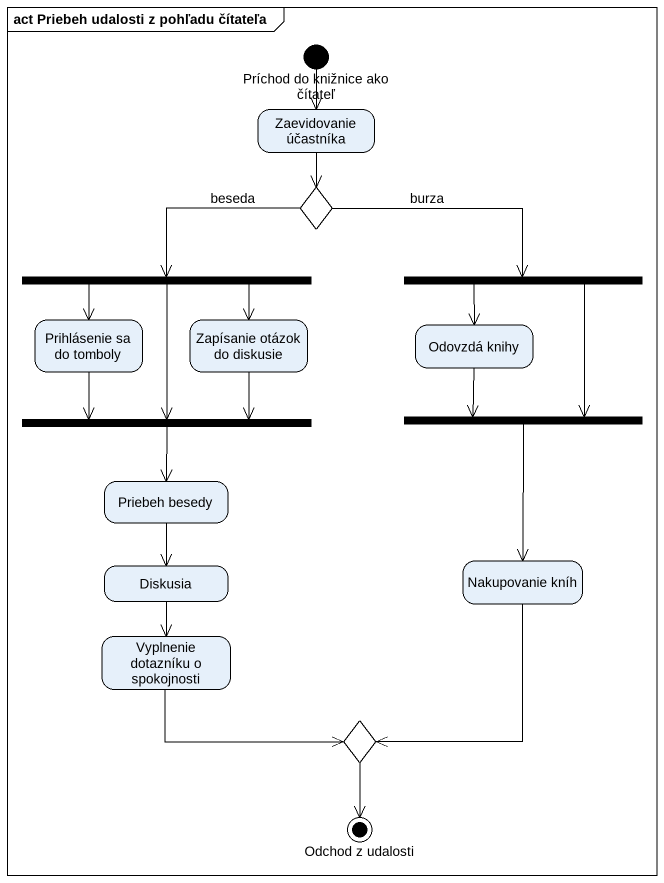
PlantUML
@startuml
mainframe act Priebeh udalosti z pohľadu čítateľa
hide empty description
state "Príchod do knižnice ako čítateľ" as Príchod_do_knižnice_ako <<start>>
state "Zaevidovanie účastníka" as Zaevidovanie_účastníka
state choice1 <<choice>>
state fork1 <<fork>>
state fork2 <<fork>>
state "Prihlásenie sa do tomboly" as Prihlásenie_sa_do_tomboly
state "Zapísanie otázok do diskusie" as Zapísanie_otázok_do_diskusie
state "Odovzdá knihy" as Odovzdá_knihy
state fork3 <<join>>
state fork4 <<join>>
state "Priebeh besedy" as Priebeh_besedy
state Diskusia
state "Nakupovanie kníh" as Nakupovanie_kníh
state "Vyplnenie dotazníku o spokojnosti" as Vyplnenie_dotazníku_o
state choice2 <<choice>>
state "Odchod z udalosti" as Odchod_z_udalosti <<end>>
Príchod_do_knižnice_ako --> Zaevidovanie_účastníka
Zaevidovanie_účastníka --> choice1
choice1 -left-> fork1 : beseda
choice1 -right-> fork2 : burza
fork1 --> Prihlásenie_sa_do_tomboly
fork1 --> Zapísanie_otázok_do_diskusie
fork1 --> fork3
fork2 --> Odovzdá_knihy
fork2 --> fork4
Prihlásenie_sa_do_tomboly --> fork3
Zapísanie_otázok_do_diskusie --> fork3
Odovzdá_knihy --> fork4
fork3 --> Priebeh_besedy
fork4 --> Nakupovanie_kníh
Priebeh_besedy --> Diskusia
Diskusia --> Vyplnenie_dotazníku_o
Nakupovanie_kníh --> choice2
Vyplnenie_dotazníku_o -right-> choice2
choice2 --> Odchod_z_udalosti
@enduml
